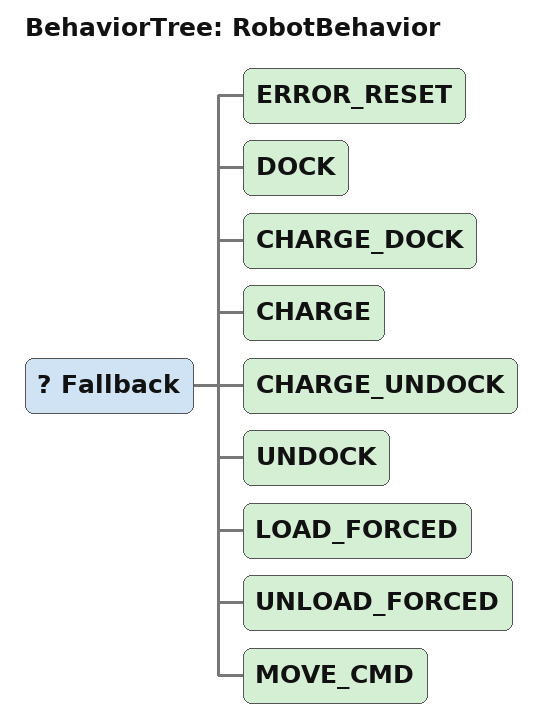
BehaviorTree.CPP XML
<?xml version='1.0' encoding='UTF-8'?>
<root BTCPP_format="4">
    <BehaviorTree ID="RobotBehavior">
        <Fallback>
            <ERROR_RESET/>
            <DOCK/>
            <CHARGE_DOCK/>
            <CHARGE/>
            <CHARGE_UNDOCK/>
            <UNDOCK/>
            <LOAD_FORCED/>
            <UNLOAD_FORCED/>
            <MOVE_CMD/>
        </Fallback>
    </BehaviorTree>
</root>
